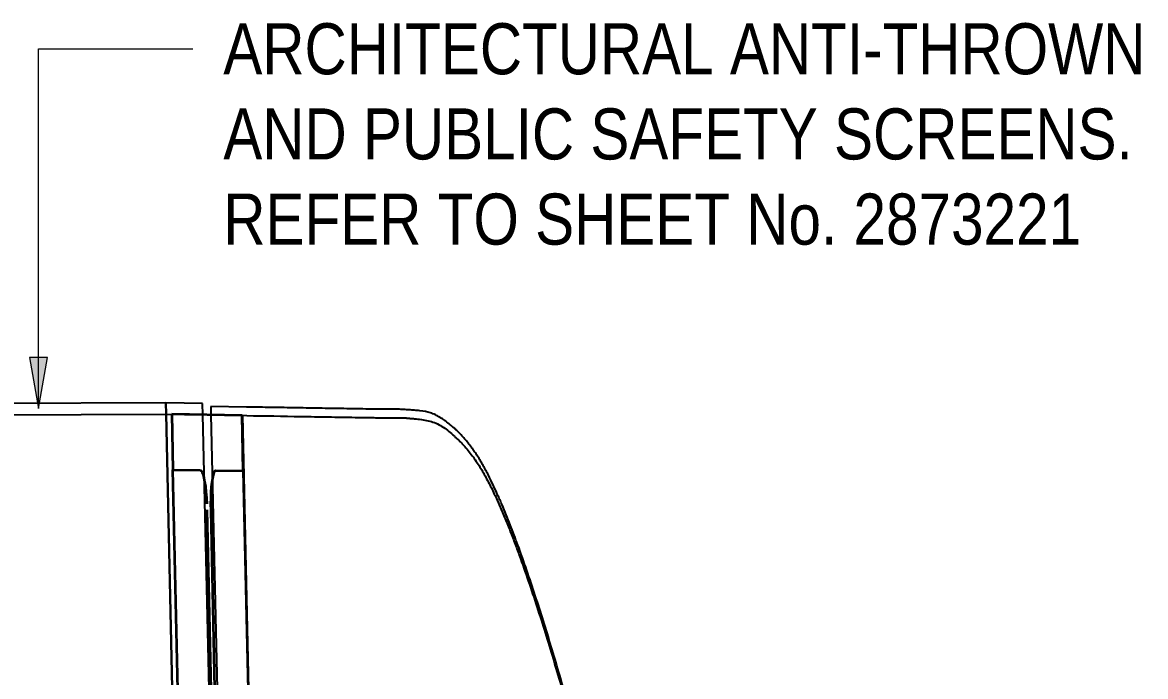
# Model space of a CAD drawing. Header units: metres. Extents: x -1147.3 to -1090.7, y 3.4 to 26.8.
# Drawn here: x -1137.338 to -1134.587, y 25.158 to 26.758 of the extents above; entities that cross this region are included whole.
import ezdxf

# ---------------------------------------------------------------- set-up
doc = ezdxf.new("R2010")
doc.units = ezdxf.units.M
doc.layers.add('A-GENM', color=7, linetype='Continuous', lineweight=35)
doc.layers.add('G-ANNO-TEXT', color=7, linetype='Continuous', lineweight=9)
doc.styles.add('Arial Narrow', font='ARIALN.TTF', dxfattribs={"height": 0.125})

# ---------------------------------------------------------------- blocks, each defined once
blk = doc.blocks.new('SCR_B_08_NE_1 - SCR_B_08_NE_1-5604699-DRG-2873023 - SECTION 2')
at = {"layer": 'A-GENM', "color": 7, "lineweight": 25, "true_color": 0xefefef}
for p, q in [((-1136.9867, 25.8276), (-1137.9871, 25.8237)), ((-1136.8966, 25.826), (-1136.9867, 25.8276)), ((-1136.9867, 25.8276), (-1136.9861, 25.7998)), ((-1136.9861, 25.7998), (-1136.9867, 25.8276)), ((-1136.896, 25.7982), (-1136.8966, 25.826)), ((-1137.9865, 25.796), (-1136.9861, 25.7998)), ((-1136.9861, 25.7998), (-1136.896, 25.7982))]:
    blk.add_line(p, q, dxfattribs=at)
at = {"layer": 'A-GENM', "color": 254, "lineweight": 25, "true_color": 0xd4d4d4}
for p, q in [((-1136.9861, 25.7998), (-1136.9321, 23.4166)), ((-1136.9321, 23.4166), (-1136.9861, 25.7998)), ((-1136.8422, 23.4185), (-1136.896, 25.7982))]:
    blk.add_line(p, q, dxfattribs=at)
blk = doc.blocks.new('BR08_NORTH_SCREEN_CORNER_1 - BR08_NORTH_SCREEN_CORNER_1-5680713-DRG-2873023 - SECTION 2')
at = {"layer": 'A-GENM', "color": 7, "lineweight": 25, "true_color": 0xefefef}
for p, q in [((-1136.7894, 25.8171), (-1136.8764, 25.8186)), ((-1136.8764, 25.8186), (-1136.876, 25.7978)), ((-1136.876, 25.7978), (-1136.7886, 25.7962))]:
    blk.add_line(p, q, dxfattribs=at)
at = {"layer": 'A-GENM', "color": 254, "lineweight": 25, "true_color": 0xd4d4d4}
blk.add_line((-1136.876, 25.7978), (-1136.8222, 23.4189), dxfattribs=at)
at = {"layer": 'A-GENM', "color": 7, "lineweight": 25, "true_color": 0xefefef}
for points, knots in [([(-1135.6151, 23.4499), (-1135.6331, 23.5353), (-1135.6694, 23.7059), (-1135.7253, 23.9615), (-1135.7828, 24.2168), (-1135.8323, 24.4292), (-1135.8733, 24.5987), (-1135.9049, 24.7257), (-1135.9373, 24.8524), (-1135.9708, 24.9789), (-1136.0057, 25.105), (-1136.0423, 25.2306), (-1136.0813, 25.3555), (-1136.1123, 25.4465), (-1136.1337, 25.5039), (-1136.1432, 25.5288), (-1136.1531, 25.5534), (-1136.1616, 25.5739), (-1136.1685, 25.5902), (-1136.1758, 25.6064), (-1136.185, 25.6265), (-1136.1946, 25.6465), (-1136.203, 25.6621), (-1136.2116, 25.6776), (-1136.2205, 25.693), (-1136.229, 25.7059), (-1136.2341, 25.7131), (-1136.2394, 25.7202), (-1136.2462, 25.729), (-1136.2547, 25.7393), (-1136.2636, 25.7492), (-1136.2714, 25.7571), (-1136.2779, 25.7631), (-1136.2845, 25.7688), (-1136.293, 25.7761), (-1136.3037, 25.7844), (-1136.3148, 25.7919), (-1136.3264, 25.7983), (-1136.3423, 25.8047), (-1136.3597, 25.8076), (-1136.3775, 25.8092), (-1136.3876, 25.8098), (-1136.3942, 25.8103), (-1136.3986, 25.8107), (-1136.4063, 25.8112), (-1136.4173, 25.8116), (-1136.4306, 25.8117), (-1136.4439, 25.8116), (-1136.4573, 25.8115), (-1136.475, 25.8119), (-1136.4971, 25.8122), (-1136.5237, 25.8127), (-1136.5503, 25.8131), (-1136.5857, 25.8137), (-1136.63, 25.8144), (-1136.6831, 25.8153), (-1136.7363, 25.8162), (-1136.7717, 25.8168), (-1136.7894, 25.8171)], [0, 0, 0, 0, 0.088889, 0.177778, 0.266667, 0.355556, 0.4, 0.444444, 0.488889, 0.533333, 0.577778, 0.622222, 0.666667, 0.711111, 0.720139, 0.729167, 0.738194, 0.747222, 0.751736, 0.75625, 0.765278, 0.774306, 0.778819, 0.783333, 0.792361, 0.796875, 0.799132, 0.801389, 0.805903, 0.810417, 0.814931, 0.819444, 0.821701, 0.823958, 0.828472, 0.832986, 0.8375, 0.842014, 0.846528, 0.855556, 0.860069, 0.864583, 0.865712, 0.86684, 0.869097, 0.873611, 0.878125, 0.882639, 0.887153, 0.891667, 0.900694, 0.909722, 0.91875, 0.927778, 0.945833, 0.963889, 0.981944, 1, 1, 1, 1]), ([(-1136.7886, 25.7962), (-1136.7443, 25.7955), (-1136.6779, 25.7944), (-1136.6004, 25.7931), (-1136.5561, 25.7924), (-1136.5284, 25.7919), (-1136.5062, 25.7916), (-1136.4896, 25.7913), (-1136.4758, 25.7911), (-1136.4647, 25.7909), (-1136.4564, 25.7908), (-1136.4481, 25.7907), (-1136.437, 25.7908), (-1136.4231, 25.791), (-1136.4093, 25.7909), (-1136.3997, 25.7904), (-1136.3942, 25.79), (-1136.39, 25.7896), (-1136.3859, 25.7892), (-1136.3804, 25.7887), (-1136.3706, 25.7878), (-1136.3566, 25.7861), (-1136.3401, 25.783), (-1136.3247, 25.7779), (-1136.3104, 25.7701), (-1136.2967, 25.7604), (-1136.286, 25.7513), (-1136.2777, 25.7437), (-1136.2716, 25.7381), (-1136.2657, 25.7324), (-1136.258, 25.7244), (-1136.2488, 25.714), (-1136.2384, 25.7009), (-1136.2286, 25.6876), (-1136.2194, 25.6738), (-1136.2109, 25.6595), (-1136.2029, 25.6449), (-1136.195, 25.6302), (-1136.1875, 25.6154), (-1136.1804, 25.6004), (-1136.1735, 25.5853), (-1136.1668, 25.5701), (-1136.1602, 25.5548), (-1136.1538, 25.5395), (-1136.1476, 25.5241), (-1136.1394, 25.5035), (-1136.1295, 25.4776), (-1136.1143, 25.436), (-1136.096, 25.3838), (-1136.0752, 25.3207), (-1136.0485, 25.2362), (-1136.0042, 25.0876), (-1135.9459, 24.8739), (-1135.8806, 24.6162), (-1135.8031, 24.2931), (-1135.7152, 23.9042), (-1135.65, 23.601), (-1135.6181, 23.4493)], [0, 0, 0, 0, 0.045455, 0.068182, 0.079545, 0.090909, 0.096591, 0.102273, 0.107955, 0.110795, 0.113636, 0.116477, 0.119318, 0.125, 0.130682, 0.133523, 0.134943, 0.136364, 0.137784, 0.139205, 0.142045, 0.147727, 0.153409, 0.159091, 0.164773, 0.170455, 0.176136, 0.178977, 0.181818, 0.184659, 0.1875, 0.193182, 0.198864, 0.204545, 0.210227, 0.215909, 0.221591, 0.227273, 0.232955, 0.238636, 0.244318, 0.25, 0.255682, 0.261364, 0.267045, 0.272727, 0.284091, 0.295455, 0.318182, 0.340909, 0.363636, 0.409091, 0.5, 0.590909, 0.681818, 0.840909, 1, 1, 1, 1])]:
    blk.add_open_spline(points, degree=3, knots=knots, dxfattribs=at)
blk = doc.blocks.new('T2DPAA-T2D-C3S-DU-M3D-100304_rvt-1-DRG-2873023 - SECTION 2')
at = {"layer": 'A-GENM', "color": 254, "lineweight": 25, "true_color": 0xd4d4d4}
for name in ['SCR_B_08_NE_1 - SCR_B_08_NE_1-5604699-DRG-2873023 - SECTION 2', 'BR08_NORTH_SCREEN_CORNER_1 - BR08_NORTH_SCREEN_CORNER_1-5680713-DRG-2873023 - SECTION 2']:
    blk.add_blockref(name, (0, 0), dxfattribs=at)
blk = doc.blocks.new('BR08_GEN_POST_0 - 360UB_BASE-8745523-DRG-2873023 - SECTION 2')
at = {"layer": 'A-GENM'}
for p, q in [((-1136.7999, 25.7966), (-1136.9721, 25.7996)), ((-1136.9721, 25.7996), (-1136.9691, 25.6636)), ((-1136.797, 25.6606), (-1136.7999, 25.7966)), ((-1136.7999, 25.7966), (-1136.7473, 23.4685)), ((-1136.9691, 25.6636), (-1136.9021, 25.6625)), ((-1136.9193, 23.4647), (-1136.9691, 25.6636)), ((-1136.864, 25.6618), (-1136.797, 25.6606)), ((-1136.797, 25.6606), (-1136.7474, 23.4685)), ((-1136.8859, 25.5657), (-1136.8859, 25.5651)), ((-1136.8859, 25.5651), (-1136.8609, 24.4159)), ((-1136.8509, 24.4154), (-1136.8759, 25.5649))]:
    blk.add_line(p, q, dxfattribs=at)
at = {"layer": 'A-GENM', "flags": 128}
for points in [[(-1136.9021, 25.6625), (-1136.8998, 25.6612), (-1136.8976, 25.6576), (-1136.8955, 25.6518), (-1136.8934, 25.6438), (-1136.8915, 25.6338), (-1136.8898, 25.6222), (-1136.8884, 25.6092), (-1136.8873, 25.5951), (-1136.8864, 25.5803)], [(-1136.8759, 25.5649), (-1136.8761, 25.5801), (-1136.8759, 25.5949), (-1136.8754, 25.609), (-1136.8745, 25.622), (-1136.8733, 25.6335), (-1136.8719, 25.6434), (-1136.8702, 25.6513), (-1136.8683, 25.6571), (-1136.8662, 25.6606), (-1136.864, 25.6618)]]:
    blk.add_lwpolyline(points, dxfattribs=at)

msp = doc.modelspace()

# ---------------------------------------------------------------- hatches: boundary and pattern name
at = {"layer": 'G-ANNO-TEXT'}
msp.add_hatch(color=256, dxfattribs=at).paths.add_polyline_path([(-1137.2987, 25.8132), (-1137.2767, 25.9382), (-1137.3208, 25.9382)])

# ---------------------------------------------------------------- linework, layer by layer
for p, q in [((-1137.2987, 26.6938), (-1136.9208, 26.6938)), ((-1137.2987, 25.8132), (-1137.2987, 26.6938)), ((-1137.2767, 25.9382), (-1137.3208, 25.9382)), ((-1137.3208, 25.9382), (-1137.2987, 25.8132)), ((-1137.2987, 25.8132), (-1137.2767, 25.9382))]:
    msp.add_line(p, q, dxfattribs=at)

# ---------------------------------------------------------------- block references
at = {"lineweight": 5}
msp.add_blockref('T2DPAA-T2D-C3S-DU-M3D-100304_rvt-1-DRG-2873023 - SECTION 2', (0, 0), dxfattribs=at)
at = {"layer": 'A-GENM'}
msp.add_blockref('BR08_GEN_POST_0 - 360UB_BASE-8745523-DRG-2873023 - SECTION 2', (0, 0), dxfattribs=at)

# ---------------------------------------------------------------- texts
at = {"layer": 'G-ANNO-TEXT', "char_height": 0.125, "attachment_point": 1, "style": 'Arial Narrow', "bg_fill": 3, "box_fill_scale": 1, "bg_fill_color": 256, "bg_fill_true_color": 13158600, "bg_fill_transparency": 0}
for s, insert in [('ARCHITECTURAL ANTI-THROWN', (-1136.8458, 26.7563)), ('AND PUBLIC SAFETY SCREENS.', (-1136.8458, 26.5479)), ('REFER TO SHEET No. 2873221', (-1136.8458, 26.3395))]:
    msp.add_mtext(s, dxfattribs=dict(at, insert=insert))

doc.saveas('drawing.dxf')
